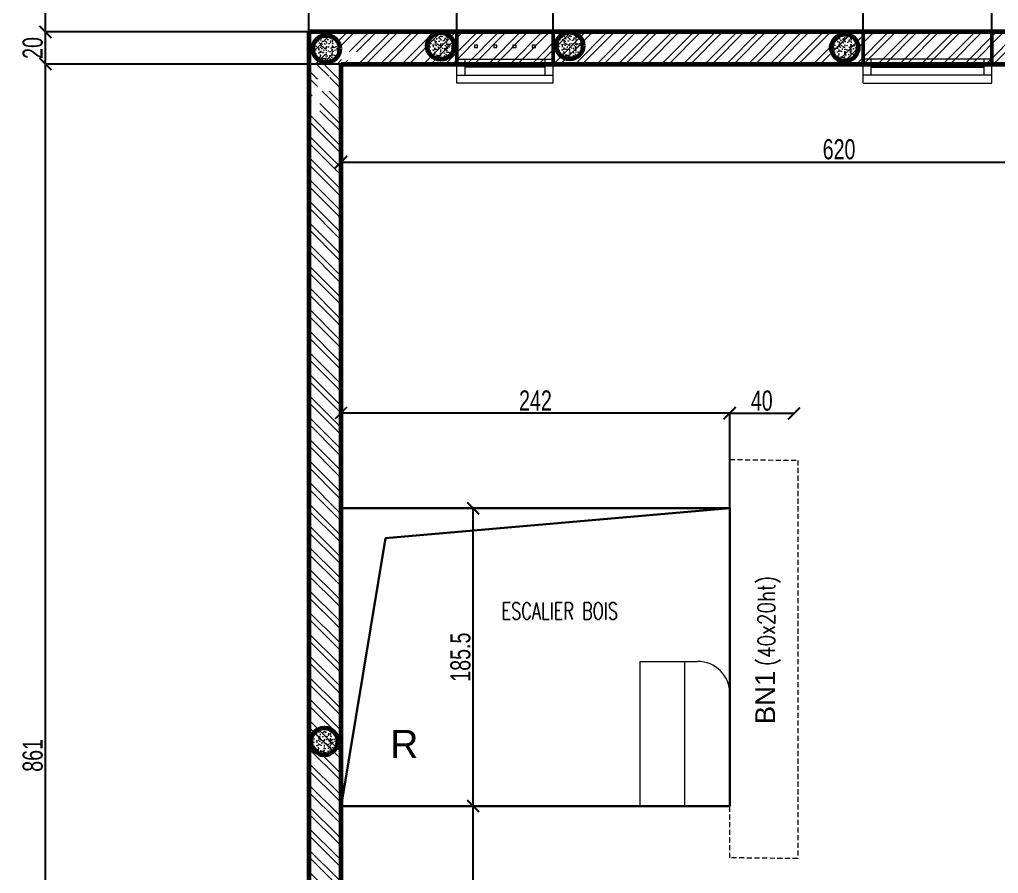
# Model space of a CAD drawing. Header units: metres. Extents: x -12536 to 12621, y -17191 to 9596.
# Drawn here: x -5412 to -4803, y 4673 to 5204 of the extents above; entities that cross this region are included whole.
import ezdxf
from ezdxf.enums import TextEntityAlignment as Align

# ---------------------------------------------------------------- set-up
doc = ezdxf.new("R2010")
doc.units = ezdxf.units.M
doc.header["$MEASUREMENT"] = 0
doc.header["$PDMODE"] = 2
doc.header["$PDSIZE"] = 0.25
doc.linetypes.add('CACHE2', pattern=[4.7625, 3.175, -1.5875])
for name, color, linetype, lineweight in [('B-COT', 1, 'Continuous', 18), ('B-HAC', 8, 'Continuous', 9), ('B-HACH', 8, 'Continuous', 9), ('B-TEXT-BN', 3, 'Continuous', 20), ('B-TEXT-LINTEAU', 3, 'Continuous', 30), ('B-TITRE BN', 7, 'Continuous', 60), ('B-TITRE POTEAUX', 7, 'Continuous', 60), ('B-VOILE-BA', 7, 'Continuous', 60)]:
    doc.layers.add(name, color=color, linetype=linetype, lineweight=lineweight)
doc.layers.add('B-HATCH-RELEVE', color=7, linetype='Continuous')
doc.layers.add('Calque commun', color=7, linetype='Continuous')
doc.styles.add('A1', font='ROMANS.shx', dxfattribs={"width": 0.8, "height": 0.3})
doc.styles.add('Arial', font='arial.ttf', dxfattribs={"height": 0.128})
doc.styles.add('TEXTE', font='arial.ttf', dxfattribs={"width": 0.7})
doc.styles.add('TEXTE100', font='romans.shx', dxfattribs={"width": 0.7, "height": 0.3})
doc.dimstyles.new('COT 50', dxfattribs={"dimscale": 0.05, "dimtxt": 250, "dimasz": 150, "dimexe": 1, "dimexo": 2, "dimgap": 30, "dimtad": 1, "dimdec": 1, "dimrnd": 0.5, "dimzin": 12, "dimdsep": 46, "dimtxsty": 'TEXTE', "dimblk1": 'ARCHTICK', "dimblk2": 'ARCHTICK', "dimsah": 1, "dimcen": 0, "dimdle": 1.5, "dimclrd": 1, "dimclre": 1, "dimclrt": 3, "dimadec": 0, "dimazin": 0, "dimtfac": 1, "dimtdec": 1, "dimtmove": 0, "dimatfit": 3, "dimldrblk": 'ARCHTICK', "dimfxl": 1, "dimtolj": 1, "dimtzin": 0, "dimarcsym": 0})

# ---------------------------------------------------------------- blocks, each defined once
blk = doc.blocks.new('@PRES_1_$$_1-32')
at = {"layer": 'Calque commun', "color": 5, "linetype": 'Continuous', "lineweight": 5}
for p, q in [((0, 0.32), (0.8, 0.32)), ((0.8, 0.15), (0, 0.15)), ((0.05, 0.05), (0.05, 0.15)), ((0.75, 0.15), (0.75, 0.05)), ((0.05, 0.1), (0.75, 0.1)), ((0.8, 0.05), (0, 0.05)), ((0, 0), (0.8, 0))]:
    blk.add_line(p, q, dxfattribs=at)
blk = doc.blocks.new('@PRES_1_$$_1-33')
at = {"layer": 'Calque commun', "color": 7, "linetype": 'Continuous', "lineweight": 5}
blk.add_line((0, 0), (0, 0.32), dxfattribs=at)
blk = doc.blocks.new('@PRES_1_$$_1-34')
at = {"layer": 'Calque commun', "color": 7, "linetype": 'Continuous', "lineweight": 5}
blk.add_line((0, 0), (0, 0.32), dxfattribs=at)
blk = doc.blocks.new('INTER_2D_COMB12')
at = {"layer": 'Calque commun', "color": 0, "linetype": 'ByBlock', "lineweight": -2}
for name in ['@PRES_1_$$_1-32', '@PRES_1_$$_1-33']:
    blk.add_blockref(name, (0, 0), dxfattribs=at)
at = {"layer": 'Calque commun', "color": 0, "linetype": 'ByBlock', "lineweight": -2, "extrusion": (0, 0, -1), "xscale": -1, "yscale": -1, "zscale": -1, "rotation": 180}
blk.add_blockref('@PRES_1_$$_1-34', (-0.8, 0), dxfattribs=at)
blk = doc.blocks.new('PLACED_COMB12')
at = {"layer": 'Calque commun', "color": 0, "linetype": 'ByBlock', "lineweight": -2}
blk.add_blockref('INTER_2D_COMB12', (0, 0), dxfattribs=at)
blk = doc.blocks.new('@PRES_1_$$_1-38')
at = {"layer": 'Calque commun', "color": 5, "linetype": 'Continuous', "lineweight": 5}
for p, q in [((0, 0.32), (0.6, 0.32)), ((0.6, 0.15), (0, 0.15)), ((0.05, 0.05), (0.05, 0.15)), ((0.55, 0.15), (0.55, 0.05)), ((0.05, 0.1), (0.55, 0.1)), ((0.6, 0.05), (0, 0.05)), ((0, 0), (0.6, 0))]:
    blk.add_line(p, q, dxfattribs=at)
blk = doc.blocks.new('@PRES_1_$$_1-39')
at = {"layer": 'Calque commun', "color": 7, "linetype": 'Continuous', "lineweight": 5}
blk.add_line((0, 0), (0, 0.32), dxfattribs=at)
blk = doc.blocks.new('@PRES_1_$$_1-40')
at = {"layer": 'Calque commun', "color": 7, "linetype": 'Continuous', "lineweight": 5}
blk.add_line((0, 0), (0, 0.32), dxfattribs=at)
blk = doc.blocks.new('INTER_2D_COMB14')
at = {"layer": 'Calque commun', "color": 0, "linetype": 'ByBlock', "lineweight": -2}
for name in ['@PRES_1_$$_1-38', '@PRES_1_$$_1-39']:
    blk.add_blockref(name, (0, 0), dxfattribs=at)
at = {"layer": 'Calque commun', "color": 0, "linetype": 'ByBlock', "lineweight": -2, "extrusion": (0, 0, -1), "xscale": -1, "yscale": -1, "zscale": -1, "rotation": 180}
blk.add_blockref('@PRES_1_$$_1-40', (-0.6, 0), dxfattribs=at)
blk = doc.blocks.new('PLACED_COMB14')
at = {"layer": 'Calque commun', "color": 0, "linetype": 'ByBlock', "lineweight": -2}
blk.add_blockref('INTER_2D_COMB14', (0, 0), dxfattribs=at)
blk = doc.blocks.new('_ArchTick')
at = {"color": 0, "linetype": 'ByBlock', "const_width": 0.15}
blk.add_lwpolyline([(-0.5, -0.5), (0.5, 0.5)], dxfattribs=at)
blk = doc.blocks.new('*D920')
at = {"layer": 'B-HATCH-RELEVE', "color": 1, "lineweight": -2, "transparency": 16777216}
for p, q in [((-5211.86, 5176.78), (-5395.83, 5176.78)), ((-5395.78, 4315.74), (-5395.78, 5176.85)), ((-5219.85, 4315.81), (-5395.83, 4315.81))]:
    blk.add_line(p, q, dxfattribs=at)
at = {"layer": 'Defpoints', "color": 0, "transparency": 16777216}
for p in [(-5395.78, 5176.78), (-5211.76, 5176.78), (-5219.75, 4315.81)]:
    blk.add_point(p, dxfattribs=at)
at = {"layer": 'B-HATCH-RELEVE', "color": 1, "lineweight": -2, "transparency": 16777216, "xscale": 7.5, "yscale": 7.5, "zscale": 7.5}
for p, rotation in [((-5395.78, 5176.78), 90), ((-5395.78, 4315.81), 270)]:
    blk.add_blockref('_ArchTick', p, dxfattribs=dict(at, rotation=rotation))
at = {"layer": 'B-HATCH-RELEVE', "color": 3, "transparency": 16777216, "insert": (-5403.66, 4746.29), "char_height": 12.5, "attachment_point": 5, "rotation": 90, "style": 'TEXTE'}
blk.add_mtext('\\A1;861', dxfattribs=at)
blk = doc.blocks.new('*D921')
at = {"layer": 'B-HATCH-RELEVE', "color": 1, "lineweight": -2, "transparency": 16777216}
for p, q in [((-5231.86, 5196.78), (-5395.83, 5196.78)), ((-5395.78, 5176.7), (-5395.78, 5196.85)), ((-5211.86, 5176.78), (-5395.83, 5176.78))]:
    blk.add_line(p, q, dxfattribs=at)
at = {"layer": 'Defpoints', "color": 0, "transparency": 16777216}
for p in [(-5395.78, 5196.78), (-5231.76, 5196.78), (-5211.76, 5176.78)]:
    blk.add_point(p, dxfattribs=at)
at = {"layer": 'B-HATCH-RELEVE', "color": 1, "lineweight": -2, "transparency": 16777216, "xscale": 7.5, "yscale": 7.5, "zscale": 7.5}
for p, rotation in [((-5395.78, 5196.78), 90), ((-5395.78, 5176.78), 270)]:
    blk.add_blockref('_ArchTick', p, dxfattribs=dict(at, rotation=rotation))
at = {"layer": 'B-HATCH-RELEVE', "color": 3, "transparency": 16777216, "insert": (-5403.66, 5186.78), "char_height": 12.5, "attachment_point": 5, "rotation": 90, "style": 'TEXTE'}
blk.add_mtext('\\A1;20', dxfattribs=at)
blk = doc.blocks.new('*D906')
at = {"layer": 'B-HATCH-RELEVE', "color": 1, "lineweight": -2, "transparency": 16777216}
for p, q in [((-3951.86, 5329.24), (-5395.83, 5329.24)), ((-5395.78, 5196.7), (-5395.78, 5329.31)), ((-5231.86, 5196.78), (-5395.83, 5196.78))]:
    blk.add_line(p, q, dxfattribs=at)
at = {"layer": 'Defpoints', "color": 0, "transparency": 16777216}
for p in [(-5395.78, 5329.24), (-3951.76, 5329.24), (-5231.76, 5196.78)]:
    blk.add_point(p, dxfattribs=at)
at = {"layer": 'B-HATCH-RELEVE', "color": 1, "lineweight": -2, "transparency": 16777216, "xscale": 7.5, "yscale": 7.5, "zscale": 7.5}
for p, rotation in [((-5395.78, 5329.24), 90), ((-5395.78, 5196.78), 270)]:
    blk.add_blockref('_ArchTick', p, dxfattribs=dict(at, rotation=rotation))
at = {"layer": 'B-HATCH-RELEVE', "color": 3, "transparency": 16777216, "insert": (-5403.67, 5263.01), "char_height": 12.5, "attachment_point": 5, "rotation": 90, "style": 'TEXTE'}
blk.add_mtext('\\A1;132.5', dxfattribs=at)
blk = doc.blocks.new('*D928')
at = {"layer": 'B-HATCH-RELEVE', "color": 1, "lineweight": -2, "transparency": 16777216}
for p, q in [((-5211.66, 4714.77), (-5129.45, 4714.77)), ((-5129.5, 4316.7), (-5129.5, 4714.85)), ((-5211.66, 4316.78), (-5129.45, 4316.78))]:
    blk.add_line(p, q, dxfattribs=at)
at = {"layer": 'Defpoints', "color": 0, "transparency": 16777216}
for p in [(-5211.76, 4714.77), (-5129.5, 4714.77), (-5211.76, 4316.78)]:
    blk.add_point(p, dxfattribs=at)
at = {"layer": 'B-HATCH-RELEVE', "color": 1, "lineweight": -2, "transparency": 16777216, "xscale": 7.5, "yscale": 7.5, "zscale": 7.5}
for p, rotation in [((-5129.5, 4714.77), 90), ((-5129.5, 4316.78), 270)]:
    blk.add_blockref('_ArchTick', p, dxfattribs=dict(at, rotation=rotation))
at = {"layer": 'B-HATCH-RELEVE', "color": 3, "transparency": 16777216, "insert": (-5137.39, 4515.78), "char_height": 12.5, "attachment_point": 5, "rotation": 90, "style": 'TEXTE'}
blk.add_mtext('\\A1;398', dxfattribs=at)
blk = doc.blocks.new('*D931')
at = {"layer": 'B-HATCH-RELEVE', "color": 1, "lineweight": -2, "transparency": 16777216}
for p, q in [((-5129.6, 4900.12), (-5129.55, 4900.12)), ((-5129.5, 4714.7), (-5129.5, 4900.2)), ((-5129.6, 4714.77), (-5129.55, 4714.77))]:
    blk.add_line(p, q, dxfattribs=at)
at = {"layer": 'Defpoints', "color": 0, "transparency": 16777216}
for p in [(-5129.5, 4900.12), (-5129.5, 4900.12), (-5129.5, 4714.77)]:
    blk.add_point(p, dxfattribs=at)
at = {"layer": 'B-HATCH-RELEVE', "color": 1, "lineweight": -2, "transparency": 16777216, "xscale": 7.5, "yscale": 7.5, "zscale": 7.5}
for p, rotation in [((-5129.5, 4900.12), 90), ((-5129.5, 4714.77), 270)]:
    blk.add_blockref('_ArchTick', p, dxfattribs=dict(at, rotation=rotation))
at = {"layer": 'B-HATCH-RELEVE', "color": 3, "transparency": 16777216, "insert": (-5137.38, 4807.45), "char_height": 12.5, "attachment_point": 5, "rotation": 90, "style": 'TEXTE'}
blk.add_mtext('\\A1;185.5', dxfattribs=at)
blk = doc.blocks.new('*D932')
at = {"layer": 'B-HATCH-RELEVE', "color": 1, "lineweight": -2, "transparency": 16777216}
for p, q in [((-5211.83, 4959.5), (-4969.69, 4959.5)), ((-5211.76, 4900.23), (-5211.76, 4959.55)), ((-4969.76, 4900.22), (-4969.76, 4959.55))]:
    blk.add_line(p, q, dxfattribs=at)
at = {"layer": 'Defpoints', "color": 0, "transparency": 16777216}
for p in [(-4969.76, 4959.5), (-5211.76, 4900.13), (-4969.76, 4900.12)]:
    blk.add_point(p, dxfattribs=at)
at = {"layer": 'B-HATCH-RELEVE', "color": 1, "lineweight": -2, "transparency": 16777216, "xscale": 7.5, "yscale": 7.5, "zscale": 7.5, "rotation": 180}
blk.add_blockref('_ArchTick', (-5211.76, 4959.5), dxfattribs=at)
at = {"layer": 'B-HATCH-RELEVE', "color": 1, "lineweight": -2, "transparency": 16777216, "xscale": 7.5, "yscale": 7.5, "zscale": 7.5}
blk.add_blockref('_ArchTick', (-4969.76, 4959.5), dxfattribs=at)
at = {"layer": 'B-HATCH-RELEVE', "color": 3, "transparency": 16777216, "insert": (-5090.76, 4967.28), "char_height": 12.5, "attachment_point": 5, "style": 'TEXTE'}
blk.add_mtext('\\A1;242', dxfattribs=at)
blk = doc.blocks.new('*D937')
at = {"layer": 'B-HATCH-RELEVE', "color": 1, "lineweight": -2, "transparency": 16777216}
for p, q in [((-5231.84, 5270.5), (-5139.68, 5270.5)), ((-5231.76, 5196.88), (-5231.76, 5270.55)), ((-5139.76, 5196.88), (-5139.76, 5270.55))]:
    blk.add_line(p, q, dxfattribs=at)
at = {"layer": 'Defpoints', "color": 0, "transparency": 16777216}
for p in [(-5139.76, 5270.5), (-5231.76, 5196.78), (-5139.76, 5196.78)]:
    blk.add_point(p, dxfattribs=at)
at = {"layer": 'B-HATCH-RELEVE', "color": 1, "lineweight": -2, "transparency": 16777216, "xscale": 7.5, "yscale": 7.5, "zscale": 7.5, "rotation": 180}
blk.add_blockref('_ArchTick', (-5231.76, 5270.5), dxfattribs=at)
at = {"layer": 'B-HATCH-RELEVE', "color": 1, "lineweight": -2, "transparency": 16777216, "xscale": 7.5, "yscale": 7.5, "zscale": 7.5}
blk.add_blockref('_ArchTick', (-5139.76, 5270.5), dxfattribs=at)
at = {"layer": 'B-HATCH-RELEVE', "color": 3, "transparency": 16777216, "insert": (-5185.76, 5278.38), "char_height": 12.5, "attachment_point": 5, "style": 'TEXTE'}
blk.add_mtext('\\A1;92', dxfattribs=at)
blk = doc.blocks.new('*D938')
at = {"layer": 'B-HATCH-RELEVE', "color": 1, "lineweight": -2, "transparency": 16777216}
for p, q in [((-5139.83, 5270.5), (-5079.68, 5270.5)), ((-5139.76, 5196.88), (-5139.76, 5270.55)), ((-5079.76, 5196.88), (-5079.76, 5270.55))]:
    blk.add_line(p, q, dxfattribs=at)
at = {"layer": 'Defpoints', "color": 0, "transparency": 16777216}
for p in [(-5079.76, 5270.5), (-5139.76, 5196.78), (-5079.76, 5196.78)]:
    blk.add_point(p, dxfattribs=at)
at = {"layer": 'B-HATCH-RELEVE', "color": 1, "lineweight": -2, "transparency": 16777216, "xscale": 7.5, "yscale": 7.5, "zscale": 7.5, "rotation": 180}
blk.add_blockref('_ArchTick', (-5139.76, 5270.5), dxfattribs=at)
at = {"layer": 'B-HATCH-RELEVE', "color": 1, "lineweight": -2, "transparency": 16777216, "xscale": 7.5, "yscale": 7.5, "zscale": 7.5}
blk.add_blockref('_ArchTick', (-5079.76, 5270.5), dxfattribs=at)
at = {"layer": 'B-HATCH-RELEVE', "color": 3, "transparency": 16777216, "insert": (-5109.76, 5278.38), "char_height": 12.5, "attachment_point": 5, "style": 'TEXTE'}
blk.add_mtext('\\A1;60', dxfattribs=at)
blk = doc.blocks.new('*D939')
at = {"layer": 'B-HATCH-RELEVE', "color": 1, "lineweight": -2, "transparency": 16777216}
for p, q in [((-5079.83, 5270.5), (-4886.68, 5270.5)), ((-5079.76, 5196.88), (-5079.76, 5270.55)), ((-4886.76, 5196.88), (-4886.76, 5270.55))]:
    blk.add_line(p, q, dxfattribs=at)
at = {"layer": 'Defpoints', "color": 0, "transparency": 16777216}
for p in [(-4886.76, 5270.5), (-5079.76, 5196.78), (-4886.76, 5196.78)]:
    blk.add_point(p, dxfattribs=at)
at = {"layer": 'B-HATCH-RELEVE', "color": 1, "lineweight": -2, "transparency": 16777216, "xscale": 7.5, "yscale": 7.5, "zscale": 7.5, "rotation": 180}
blk.add_blockref('_ArchTick', (-5079.76, 5270.5), dxfattribs=at)
at = {"layer": 'B-HATCH-RELEVE', "color": 1, "lineweight": -2, "transparency": 16777216, "xscale": 7.5, "yscale": 7.5, "zscale": 7.5}
blk.add_blockref('_ArchTick', (-4886.76, 5270.5), dxfattribs=at)
at = {"layer": 'B-HATCH-RELEVE', "color": 3, "transparency": 16777216, "insert": (-4983.26, 5278.39), "char_height": 12.5, "attachment_point": 5, "style": 'TEXTE'}
blk.add_mtext('\\A1;193', dxfattribs=at)
blk = doc.blocks.new('*D940')
at = {"layer": 'B-HATCH-RELEVE', "color": 1, "lineweight": -2, "transparency": 16777216}
for p, q in [((-4886.83, 5270.5), (-4806.68, 5270.5)), ((-4886.76, 5196.88), (-4886.76, 5270.55)), ((-4806.76, 5196.88), (-4806.76, 5270.55))]:
    blk.add_line(p, q, dxfattribs=at)
at = {"layer": 'Defpoints', "color": 0, "transparency": 16777216}
for p in [(-4806.76, 5270.5), (-4886.76, 5196.78), (-4806.76, 5196.78)]:
    blk.add_point(p, dxfattribs=at)
at = {"layer": 'B-HATCH-RELEVE', "color": 1, "lineweight": -2, "transparency": 16777216, "xscale": 7.5, "yscale": 7.5, "zscale": 7.5, "rotation": 180}
blk.add_blockref('_ArchTick', (-4886.76, 5270.5), dxfattribs=at)
at = {"layer": 'B-HATCH-RELEVE', "color": 1, "lineweight": -2, "transparency": 16777216, "xscale": 7.5, "yscale": 7.5, "zscale": 7.5}
blk.add_blockref('_ArchTick', (-4806.76, 5270.5), dxfattribs=at)
at = {"layer": 'B-HATCH-RELEVE', "color": 3, "transparency": 16777216, "insert": (-4846.76, 5278.38), "char_height": 12.5, "attachment_point": 5, "style": 'TEXTE'}
blk.add_mtext('\\A1;80', dxfattribs=at)
blk = doc.blocks.new('*D941')
at = {"layer": 'B-HATCH-RELEVE', "color": 1, "lineweight": -2, "transparency": 16777216}
for p, q in [((-4806.83, 5270.5), (-4571.69, 5270.5)), ((-4806.76, 5196.88), (-4806.76, 5270.55)), ((-4571.76, 5196.88), (-4571.76, 5270.55))]:
    blk.add_line(p, q, dxfattribs=at)
at = {"layer": 'Defpoints', "color": 0, "transparency": 16777216}
for p in [(-4571.76, 5270.5), (-4806.76, 5196.78), (-4571.76, 5196.78)]:
    blk.add_point(p, dxfattribs=at)
at = {"layer": 'B-HATCH-RELEVE', "color": 1, "lineweight": -2, "transparency": 16777216, "xscale": 7.5, "yscale": 7.5, "zscale": 7.5, "rotation": 180}
blk.add_blockref('_ArchTick', (-4806.76, 5270.5), dxfattribs=at)
at = {"layer": 'B-HATCH-RELEVE', "color": 1, "lineweight": -2, "transparency": 16777216, "xscale": 7.5, "yscale": 7.5, "zscale": 7.5}
blk.add_blockref('_ArchTick', (-4571.76, 5270.5), dxfattribs=at)
at = {"layer": 'B-HATCH-RELEVE', "color": 3, "transparency": 16777216, "insert": (-4689.26, 5278.39), "char_height": 12.5, "attachment_point": 5, "style": 'TEXTE'}
blk.add_mtext('\\A1;235', dxfattribs=at)
blk = doc.blocks.new('*D1024')
at = {"layer": 'B-HATCH-RELEVE', "color": 1, "linetype": 'ByBlock', "lineweight": -2, "transparency": 16777216}
for p, q in [((-5211.83, 5115.73), (-4591.72, 5115.73)), ((-5211.76, 5115.73), (-5211.76, 5115.68)), ((-4591.8, 5115.73), (-4591.8, 5115.78))]:
    blk.add_line(p, q, dxfattribs=at)
at = {"layer": 'Defpoints', "color": 0, "transparency": 16777216}
for p in [(-5211.76, 5115.83), (-4591.8, 5115.73), (-4591.8, 5115.73)]:
    blk.add_point(p, dxfattribs=at)
at = {"layer": 'B-HATCH-RELEVE', "color": 1, "lineweight": -2, "transparency": 16777216, "xscale": 7.5, "yscale": 7.5, "zscale": 7.5, "rotation": 180}
blk.add_blockref('_ArchTick', (-5211.76, 5115.73), dxfattribs=at)
at = {"layer": 'B-HATCH-RELEVE', "color": 1, "lineweight": -2, "transparency": 16777216, "xscale": 7.5, "yscale": 7.5, "zscale": 7.5}
blk.add_blockref('_ArchTick', (-4591.8, 5115.73), dxfattribs=at)
at = {"layer": 'B-HATCH-RELEVE', "color": 3, "transparency": 16777216, "insert": (-4901.78, 5123.62), "char_height": 12.5, "attachment_point": 5, "style": 'TEXTE'}
blk.add_mtext('\\A1;620', dxfattribs=at)
blk = doc.blocks.new('*D1030')
at = {"layer": 'B-HATCH-RELEVE', "color": 1, "linetype": 'ByBlock', "lineweight": -2, "transparency": 16777216}
for p, q in [((-4929.74, 4959.24), (-4970.05, 4959.24)), ((-4969.98, 4959.24), (-4969.98, 4959.29)), ((-4929.82, 4959.24), (-4929.82, 4959.29))]:
    blk.add_line(p, q, dxfattribs=at)
at = {"layer": 'Defpoints', "color": 0, "transparency": 16777216}
for p in [(-4969.98, 4959.24), (-4969.98, 4959.24), (-4929.82, 4959.24)]:
    blk.add_point(p, dxfattribs=at)
at = {"layer": 'B-HATCH-RELEVE', "color": 1, "lineweight": -2, "transparency": 16777216, "xscale": 7.5, "yscale": 7.5, "zscale": 7.5, "rotation": 180}
blk.add_blockref('_ArchTick', (-4969.98, 4959.24), dxfattribs=at)
at = {"layer": 'B-HATCH-RELEVE', "color": 1, "lineweight": -2, "transparency": 16777216, "xscale": 7.5, "yscale": 7.5, "zscale": 7.5}
blk.add_blockref('_ArchTick', (-4929.82, 4959.24), dxfattribs=at)
at = {"layer": 'B-HATCH-RELEVE', "color": 3, "transparency": 16777216, "insert": (-4949.9, 4967.13), "char_height": 12.5, "attachment_point": 5, "style": 'TEXTE'}
blk.add_mtext('\\A1;40', dxfattribs=at)

msp = doc.modelspace()

# ---------------------------------------------------------------- hatches: boundary and pattern name
at = {"layer": 'B-HAC'}
h = msp.add_hatch(dxfattribs=at)
h.set_pattern_fill('ANSI32', color=256)
h.set_pattern_definition([(45, (-68113.306, 97281.458), (-6.7351921, 6.7351921), []), (45, (-68108.816, 97281.458), (-6.7351921, 6.7351921), [])])
h.paths.add_polyline_path([(-5230.605, 5196.786), (-4571.762, 5196.71), (-4571.762, 5176.71), (-5230.605, 5176.786)])
h.paths.add_polyline_path([(-5211.443, 5178.872), (-5211.368, 5184.38), (-5201.025, 5184.38), (-5201.1, 5178.872)], flags=16)
h.paths.add_polyline_path([(-5223.6, 5182.781), (-5223.645, 5190.614), (-5214.373, 5190.64), (-5214.328, 5182.807)], flags=16)
h = msp.add_hatch(dxfattribs=at)
h.set_pattern_fill('ANSI32', color=256, angle=-90)
h.set_pattern_definition([(315, (86872.15, 68058.831), (6.7351921, 6.7351921), []), (315, (86872.15, 68054.34), (6.7351921, 6.7351921), [])])
h.paths.add_polyline_path([(-5212.521, 5176.129), (-5212.597, 4317.047), (-5232.597, 4317.047), (-5232.521, 5176.129)])
h.paths.add_polyline_path([(-5230.436, 5156.967), (-5224.927, 5156.893), (-5224.927, 5146.549), (-5230.436, 5146.624)], flags=16)
h.paths.add_polyline_path([(-5226.526, 5169.125), (-5218.693, 5169.169), (-5218.667, 5159.897), (-5226.5, 5159.853)], flags=16)
at = {"layer": 'B-HACH', "ltscale": 0.225}
h = msp.add_hatch(dxfattribs=at)
h.set_pattern_fill('AR-CONC', color=256, scale=0.028, style=0)
h.set_pattern_definition([(50, (2713.6134, 16522.696), (5.1011707, -0.4462944), [0.5334, -5.8674]), (355, (2713.6134, 16522.696), (-0.9867991, 5.349586), [0.42672, -4.69392]), (100.451, (2714.0385, 16522.659), (4.11439, 4.9032673), [0.45332, -4.98652]), (46.1842, (2713.6134, 16524.1186), (7.5902131, -1.1771852), [0.8001, -8.8011]), (96.6356, (2714.246, 16524.0205), (6.6473186, 6.9279156), [0.67998, -7.47978]), (351.184, (2713.613, 16524.1186), (6.647329, 6.9279033), [0.64008, -7.04088]), (21, (2714.3246, 16523.763), (4.2452166, -2.8634345), [0.5334, -5.8674]), (326, (2714.3246, 16523.763), (1.7304568, 5.157263), [0.42672, -4.69392]), (71.4514, (2714.6783, 16523.5243), (5.9756617, 2.29384), [0.45332, -4.98652]), (37.5, (2713.6134, 16522.6962), (0.0864809, 2.3675411), [0, -4.637024, 0, -4.76504, 0, -4.7117]), (7.5, (2713.6134, 16522.6962), (1.87095055, 2.8050561), [0, -2.716784, 0, -4.530344, 0, -1.79578]), (327.5, (2712.0274, 16522.6962), (3.79653666, -0.16040483), [0, -1.778, 0, -5.54736, 0, -7.36092]), (317.5, (2711.3162, 16522.696), (4.1476171, 0.71194175), [0, -2.3114, 0, -3.684016, 0, -5.22732])])
h.paths.add_polyline_path([(-5212.574, 5186.233, 1), (-5229.374, 5186.233, 1)])
h = msp.add_hatch(dxfattribs=at)
h.set_pattern_fill('AR-CONC', color=256, scale=0.028, style=0)
h.set_pattern_definition([(50, (2784.8288, 16524.4565), (5.1011707, -0.4462944), [0.5334, -5.8674]), (355, (2784.829, 16524.4565), (-0.9867991, 5.349586), [0.42672, -4.69392]), (100.451, (2785.254, 16524.4193), (4.11439, 4.9032673), [0.45332, -4.98652]), (46.1842, (2784.829, 16525.879), (7.5902131, -1.1771852), [0.8001, -8.8011]), (96.6356, (2785.461, 16525.781), (6.6473186, 6.9279156), [0.67998, -7.47978]), (351.184, (2784.829, 16525.879), (6.647329, 6.9279033), [0.64008, -7.04088]), (21, (2785.54, 16525.5233), (4.2452166, -2.8634345), [0.5334, -5.8674]), (326, (2785.54, 16525.5233), (1.7304568, 5.157263), [0.42672, -4.69392]), (71.4514, (2785.8937, 16525.2847), (5.9756617, 2.29384), [0.45332, -4.98652]), (37.5, (2784.8288, 16524.4565), (0.0864809, 2.3675411), [0, -4.637024, 0, -4.76504, 0, -4.7117]), (7.5, (2784.8288, 16524.4565), (1.87095055, 2.8050561), [0, -2.716784, 0, -4.530344, 0, -1.79578]), (327.5, (2783.2428, 16524.4565), (3.79653666, -0.16040483), [0, -1.778, 0, -5.54736, 0, -7.36092]), (317.5, (2782.5316, 16524.4565), (4.1476171, 0.71194175), [0, -2.3114, 0, -3.684016, 0, -5.22732])])
h.paths.add_polyline_path([(-5141.358, 5187.993, 1), (-5158.158, 5187.993, 1)])
h = msp.add_hatch(dxfattribs=at)
h.set_pattern_fill('AR-CONC', color=256, scale=0.028, style=0)
h.set_pattern_definition([(50, (2865.1376, 16524.65), (5.1011707, -0.4462944), [0.5334, -5.8674]), (355, (2865.1376, 16524.65), (-0.9867991, 5.349586), [0.42672, -4.69392]), (100.451, (2865.5627, 16524.613), (4.11439, 4.9032673), [0.45332, -4.98652]), (46.1842, (2865.1376, 16526.0726), (7.5902131, -1.1771852), [0.8001, -8.8011]), (96.6356, (2865.77, 16525.9745), (6.6473186, 6.9279156), [0.67998, -7.47978]), (351.184, (2865.1376, 16526.0726), (6.647329, 6.9279033), [0.64008, -7.04088]), (21, (2865.849, 16525.717), (4.2452166, -2.8634345), [0.5334, -5.8674]), (326, (2865.849, 16525.717), (1.7304568, 5.157263), [0.42672, -4.69392]), (71.4514, (2866.2026, 16525.4783), (5.9756617, 2.29384), [0.45332, -4.98652]), (37.5, (2865.1376, 16524.6502), (0.0864809, 2.3675411), [0, -4.637024, 0, -4.76504, 0, -4.7117]), (7.5, (2865.1376, 16524.6502), (1.87095055, 2.8050561), [0, -2.716784, 0, -4.530344, 0, -1.79578]), (327.5, (2863.5516, 16524.6502), (3.79653666, -0.16040483), [0, -1.778, 0, -5.54736, 0, -7.36092]), (317.5, (2862.8404, 16524.65), (4.1476171, 0.71194175), [0, -2.3114, 0, -3.684016, 0, -5.22732])])
h.paths.add_polyline_path([(-5061.05, 5188.187, 1), (-5077.85, 5188.187, 1)])
h = msp.add_hatch(dxfattribs=at)
h.set_pattern_fill('AR-CONC', color=256, scale=0.028, style=0)
h.set_pattern_definition([(50, (3036.3903, 16523.441), (5.1011707, -0.4462944), [0.5334, -5.8674]), (355, (3036.3903, 16523.441), (-0.9867991, 5.349586), [0.42672, -4.69392]), (100.451, (3036.8154, 16523.4036), (4.11439, 4.9032673), [0.45332, -4.98652]), (46.1842, (3036.3903, 16524.863), (7.5902131, -1.1771852), [0.8001, -8.8011]), (96.6356, (3037.023, 16524.765), (6.6473186, 6.9279156), [0.67998, -7.47978]), (351.184, (3036.39, 16524.863), (6.647329, 6.9279033), [0.64008, -7.04088]), (21, (3037.1015, 16524.5076), (4.2452166, -2.8634345), [0.5334, -5.8674]), (326, (3037.1015, 16524.5076), (1.7304568, 5.157263), [0.42672, -4.69392]), (71.4514, (3037.4553, 16524.269), (5.9756617, 2.29384), [0.45332, -4.98652]), (37.5, (3036.3903, 16523.4408), (0.0864809, 2.3675411), [0, -4.637024, 0, -4.76504, 0, -4.7117]), (7.5, (3036.3903, 16523.4408), (1.87095055, 2.8050561), [0, -2.716784, 0, -4.530344, 0, -1.79578]), (327.5, (3034.8044, 16523.4408), (3.79653666, -0.16040483), [0, -1.778, 0, -5.54736, 0, -7.36092]), (317.5, (3034.0932, 16523.4408), (4.1476171, 0.71194175), [0, -2.3114, 0, -3.684016, 0, -5.22732])])
h.paths.add_polyline_path([(-4889.797, 5186.978, 1), (-4906.597, 5186.978, 1)])
h = msp.add_hatch(dxfattribs=at)
h.set_pattern_fill('AR-CONC', color=256, scale=0.028, style=0)
h.set_pattern_definition([(50, (2712.422, 16091.4293), (5.1011707, -0.4462944), [0.5334, -5.8674]), (355, (2712.422, 16091.4293), (-0.9867991, 5.349586), [0.42672, -4.69392]), (100.451, (2712.8473, 16091.392), (4.11439, 4.9032673), [0.45332, -4.98652]), (46.1842, (2712.422, 16092.852), (7.5902131, -1.1771852), [0.8001, -8.8011]), (96.6356, (2713.055, 16092.7536), (6.6473186, 6.9279156), [0.67998, -7.47978]), (351.184, (2712.422, 16092.852), (6.647329, 6.9279033), [0.64008, -7.04088]), (21, (2713.1334, 16092.496), (4.2452166, -2.8634345), [0.5334, -5.8674]), (326, (2713.1334, 16092.496), (1.7304568, 5.157263), [0.42672, -4.69392]), (71.4514, (2713.487, 16092.2575), (5.9756617, 2.29384), [0.45332, -4.98652]), (37.5, (2712.4222, 16091.4293), (0.0864809, 2.3675411), [0, -4.637024, 0, -4.76504, 0, -4.7117]), (7.5, (2712.4222, 16091.4293), (1.87095055, 2.8050561), [0, -2.716784, 0, -4.530344, 0, -1.79578]), (327.5, (2710.8362, 16091.4293), (3.79653666, -0.16040483), [0, -1.778, 0, -5.54736, 0, -7.36092]), (317.5, (2710.125, 16091.4293), (4.1476171, 0.71194175), [0, -2.3114, 0, -3.684016, 0, -5.22732])])
h.paths.add_polyline_path([(-5213.765, 4754.966, 1), (-5230.565, 4754.966, 1)])

# ---------------------------------------------------------------- linework, layer by layer
at = {"layer": 'B-COT', "color": 3, "lineweight": 50}
for points in [[(-5139.757, 5196.777), (-5079.757, 5196.777), (-5079.757, 5176.777), (-5139.757, 5176.777)], [(-4886.76, 5196.777), (-4806.76, 5196.777), (-4806.76, 5176.777), (-4886.76, 5176.777)]]:
    msp.add_lwpolyline(points, close=True, dxfattribs=at)
at = {"layer": 'B-COT', "color": 3, "linetype": 'CACHE2'}
msp.add_lwpolyline([(-4969.761, 4930.529), (-4927.5, 4930), (-4927.5, 4682), (-4969.761, 4682.529)], close=True, dxfattribs=at)
at = {"layer": 'B-VOILE-BA'}
msp.add_lwpolyline([(-5211.759, 5176.777), (-4591.761, 5176.777), (-4591.889, 4316.751), (-5211.761, 4316.776), (-5211.759, 5176.777)], dxfattribs=at)
for centre in [(-5220.974, 5186.233), (-5149.758, 5187.993), (-5069.45, 5188.187), (-4898.197, 5186.978), (-5222.165, 4754.966)]:
    msp.add_circle(centre, 8.4, dxfattribs=at)
for points, invisible_edges in [([(-4591.761, 5013.238), (-5231.761, 5196.777), (-5231.761, 4296.777)], 13), ([(-4571.762, 5196.777), (-5231.761, 5196.777), (-4591.761, 5013.238)], 14), ([(-4591.761, 5013.238), (-5231.761, 4296.777), (-4591.761, 4296.777)], 13)]:
    msp.add_3dface(points, dxfattribs=dict(at, invisible_edges=invisible_edges))
at = {"layer": 'Calque commun', "color": 12, "linetype": 'Continuous', "lineweight": 20}
for p, q in [((-5139.757, 5196.777), (-5139.757, 5176.777)), ((-5079.757, 5196.777), (-5079.757, 5176.777)), ((-4886.76, 5176.777), (-4886.76, 5196.777)), ((-4806.76, 5176.777), (-4806.76, 5196.777)), ((-4591.761, 5176.752), (-4806.76, 5176.777))]:
    msp.add_line(p, q, dxfattribs=at)
at = {"layer": 'Calque commun', "color": 6, "linetype": 'Continuous', "lineweight": 5}
for p, q in [((-5025.761, 4804.775), (-5025.761, 4714.774)), ((-5025.761, 4804.775), (-4989.887, 4804.775)), ((-4997.764, 4714.774), (-4997.764, 4804.775)), ((-4969.763, 4784.776), (-4969.763, 4714.774)), ((-5211.76, 4714.774), (-4969.763, 4714.774))]:
    msp.add_line(p, q, dxfattribs=at)
at = {"layer": 'Calque commun', "color": 6, "linetype": 'Continuous', "lineweight": 30}
msp.add_lwpolyline([(-4969.761, 4714.774), (-5211.761, 4714.774), (-5211.761, 4900.125), (-4969.761, 4900.125)], close=True, dxfattribs=at)
msp.add_lwpolyline([(-5211.761, 4714.774), (-5184, 4881.5), (-4969.761, 4900.125), (-5211.761, 4900.125), (-5211.76, 4714.778)], dxfattribs=at)
at = {"layer": 'Calque commun', "color": 6, "linetype": 'Continuous', "lineweight": 5, "flags": 128}
msp.add_lwpolyline([(-4969.763, 4784.776, 0.4142164), (-4989.763, 4804.776)], format="xyb", dxfattribs=at)

# ---------------------------------------------------------------- block references
at = {"layer": 'B-VOILE-BA', "xscale": 100, "yscale": 100, "zscale": 100}
msp.add_blockref('PLACED_COMB12', (-4886.76, 5164.776), dxfattribs=at)
at = {"layer": 'Calque commun', "color": 0, "linetype": 'ByBlock', "lineweight": -2, "extrusion": (0, 0, -1), "xscale": -100, "yscale": -100, "zscale": -100, "rotation": 180}
msp.add_blockref('PLACED_COMB14', (5079.757, 5164.776), dxfattribs=at)

# ---------------------------------------------------------------- texts
at = {"layer": 'B-TEXT-BN', "style": 'A1', "width": 0.8}
msp.add_text('(40x20ht)', height=10.5, rotation=90, dxfattribs=at).set_placement((-4941.754, 4801.876, -35.715))
at = {"layer": 'B-TEXT-LINTEAU', "style": 'TEXTE100', "width": 0.7}
msp.add_text('ESCALIER BOIS', height=10.5, dxfattribs=at).set_placement((-5111.826, 4830.96, -23.81))
at = {"layer": 'B-TITRE BN', "style": 'Arial'}
msp.add_text('BN1', height=12.25, rotation=90, dxfattribs=at).set_placement((-4941.657, 4799, -35.715), align=Align.RIGHT)
at = {"layer": 'B-TITRE POTEAUX', "style": 'Arial'}
msp.add_text('R', height=17.5, dxfattribs=at).set_placement((-5181.247, 4744.662, -34.014))

# ---------------------------------------------------------------- dimensions: what is measured, and where the dimension line sits
at = {"layer": 'B-HATCH-RELEVE'}
for base, p1, p2, picture, middle in [((-5395.779, 5329.238), (-5231.761, 5196.777), (-3951.762, 5329.238), '*D906', (-5403.666, 5263.007)), ((-5395.779, 5196.777), (-5211.759, 5176.777), (-5231.761, 5196.777), '*D921', (-5403.661, 5186.777)), ((-5395.779, 5176.777), (-5219.754, 4315.812), (-5211.759, 5176.777), '*D920', (-5403.661, 4746.294))]:
    dim = msp.add_linear_dim(base=base, p1=p1, p2=p2, angle=90, dimstyle='COT 50', override={"dimtmove": 1}, dxfattribs=at)
    dim.commit()
    dim.dimension.update_dxf_attribs({"geometry": picture, "text_midpoint": middle})
for base, p1, p2, picture, middle in [((-5139.757, 5270.5), (-5231.761, 5196.777), (-5139.757, 5196.777), '*D937', (-5185.759, 5278.382)), ((-4969.761, 4959.5), (-5211.76, 4900.125), (-4969.761, 4900.125), '*D932', (-5090.761, 4967.276))]:
    dim = msp.add_linear_dim(base=base, p1=p1, p2=p2, dimstyle='COT 50', dxfattribs=at)
    dim.commit()
    dim.dimension.update_dxf_attribs({"geometry": picture, "text_midpoint": middle})
for base, p1, p2, override, picture, middle in [((-5079.757, 5270.5), (-5139.757, 5196.777), (-5079.757, 5196.777), {"dimtmove": 1}, '*D938', (-5109.757, 5278.382)), ((-4886.76, 5270.5), (-5079.757, 5196.777), (-4886.76, 5196.777), {"dimtmove": 1}, '*D939', (-4983.258, 5278.386)), ((-4806.76, 5270.5), (-4886.76, 5196.777), (-4806.76, 5196.777), {"dimtmove": 1}, '*D940', (-4846.76, 5278.382)), ((-4571.762, 5270.5), (-4806.76, 5196.777), (-4571.762, 5196.777), {"dimtmove": 1}, '*D941', (-4689.261, 5278.386)), ((-4591.796, 5115.735), (-5211.76, 5115.827), (-4591.796, 5115.735), {"dimfxl": 0.1, "dimfxlon": 1, "dimarcsym": 2}, '*D1024', (-4901.778, 5123.617)), ((-4969.98, 4959.245), (-4929.816, 4959.245), (-4969.98, 4959.245), {"dimfxl": 0.1, "dimfxlon": 1, "dimarcsym": 2}, '*D1030', (-4949.898, 4967.127))]:
    dim = msp.add_linear_dim(base=base, p1=p1, p2=p2, dimstyle='COT 50', override=override, dxfattribs=at)
    dim.commit()
    dim.dimension.update_dxf_attribs({"geometry": picture, "text_midpoint": middle})
for base, p1, p2, picture, middle in [((-5129.5, 4900.125), (-5129.5, 4714.774), (-5129.5, 4900.125), '*D931', (-5137.382, 4807.449)), ((-5129.5, 4714.774), (-5211.761, 4316.776), (-5211.76, 4714.774), '*D928', (-5137.386, 4515.775))]:
    dim = msp.add_linear_dim(base=base, p1=p1, p2=p2, angle=90, dimstyle='COT 50', dxfattribs=at)
    dim.commit()
    dim.dimension.update_dxf_attribs({"geometry": picture, "text_midpoint": middle})

# ---------------------------------------------------------------- meshes
at = {"layer": 'Calque commun', "color": 25, "linetype": 'Continuous', "lineweight": 20}
mesh = msp.add_polyface(dxfattribs=at)
corners = [(-5126.758, 5188.545), (-5128.757, 5188.545), (-5128.757, 5187.049), (-5126.758, 5187.049)]
mesh.append_faces([[corners[k] for k in face] for face in [(0, 1, 2, 3)]], dxfattribs={"color": 25})
mesh = msp.add_polyface(dxfattribs=at)
corners = [(-5114.758, 5188.545), (-5116.757, 5188.545), (-5116.757, 5187.049), (-5114.758, 5187.049)]
mesh.append_faces([[corners[k] for k in face] for face in [(0, 1, 2, 3)]], dxfattribs={"color": 25})
mesh = msp.add_polyface(dxfattribs=at)
corners = [(-5102.757, 5188.545), (-5104.757, 5188.545), (-5104.757, 5187.049), (-5102.757, 5187.049)]
mesh.append_faces([[corners[k] for k in face] for face in [(0, 1, 2, 3)]], dxfattribs={"color": 25})
mesh = msp.add_polyface(dxfattribs=at)
corners = [(-5090.758, 5188.545), (-5092.757, 5188.545), (-5092.757, 5187.049), (-5090.758, 5187.049)]
mesh.append_faces([[corners[k] for k in face] for face in [(0, 1, 2, 3)]], dxfattribs={"color": 25})

doc.saveas('drawing.dxf')
